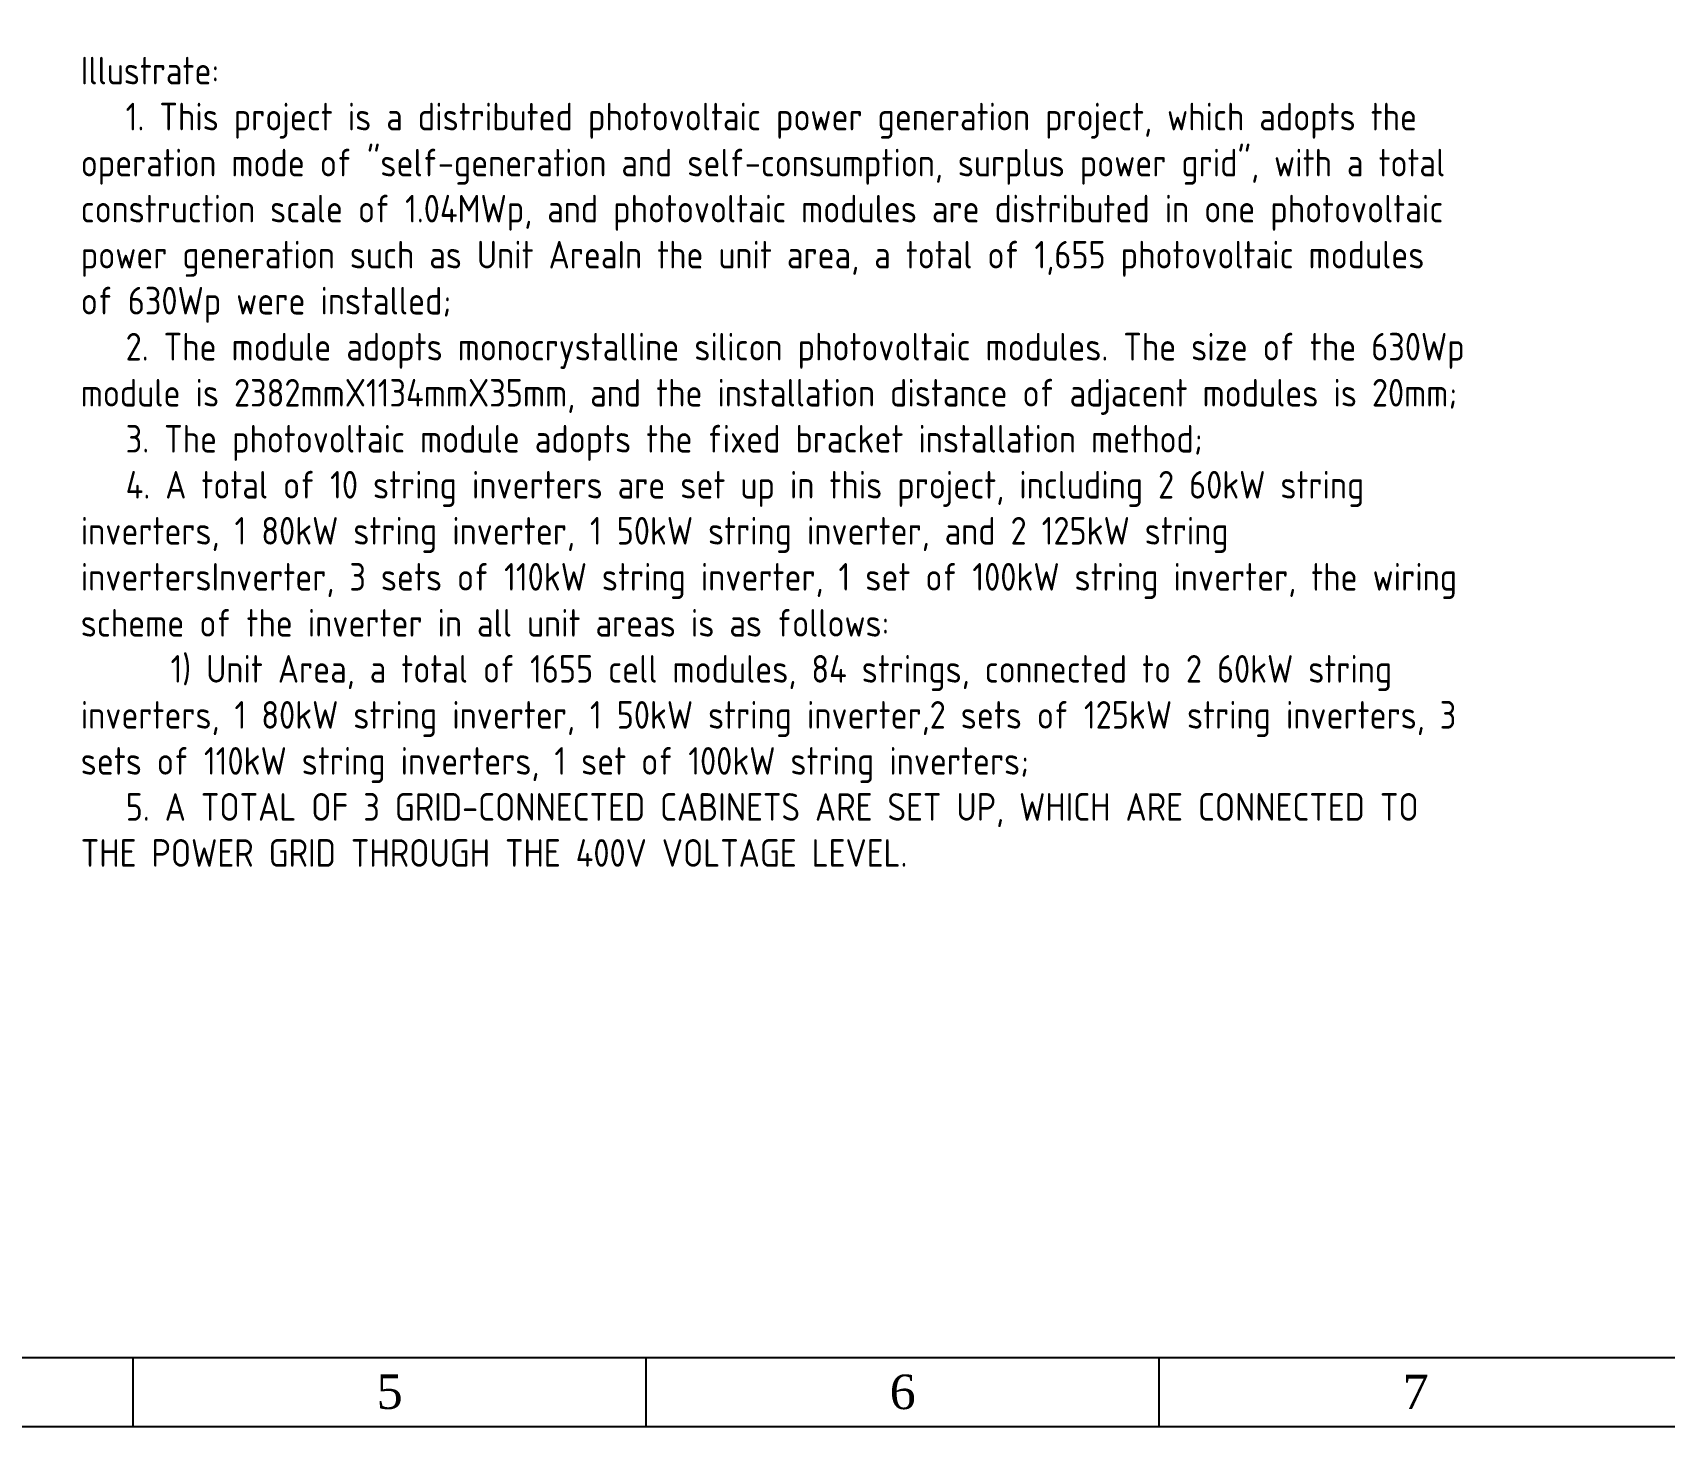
# Model space of a CAD drawing. Header units: millimetres. Extents: x -245826 to 350363, y -160205 to 260795.
# Drawn here: x -104234 to 13950, y -159955 to -58983 of the extents above; entities that cross this region are included whole.
import ezdxf
from ezdxf.enums import TextEntityAlignment as Align

# ---------------------------------------------------------------- set-up
doc = ezdxf.new("R2010")
doc.units = ezdxf.units.MM
doc.styles.add('Albedo', font='gbenor', dxfattribs={"bigfont": 'gbcbig'})
doc.styles.add('Times', font='times.ttf')

# ---------------------------------------------------------------- blocks, each defined once
blk = doc.blocks.new('*U322')
at = {"color": 5}
blk.add_lwpolyline([(0, 0), (1189, 0), (1189, 841), (0, 841)], close=True, dxfattribs=at)

msp = doc.modelspace()

# ---------------------------------------------------------------- linework, layer by layer
at = {"color": 5}
for p, q in [((-233076, -154955), (343924, -154955)), ((-96951, -159955), (-96951, -154955)), ((-59795, -159955), (-59795, -154955)), ((-22639, -159955), (-22639, -154955))]:
    msp.add_line(p, q, dxfattribs=at)

# ---------------------------------------------------------------- block references
at = {"xscale": 500, "yscale": 500, "zscale": 500}
msp.add_blockref('*U322', (-245576, -159955), dxfattribs=at)

# ---------------------------------------------------------------- texts
at = {"color": 4, "style": 'Times'}
for s, p in [('5', (-78373, -157455)), ('6', (-41217, -157455)), ('7', (-4061, -157455))]:
    msp.add_text(s, height=2500, dxfattribs=at).set_placement(p, align=Align.MIDDLE)
at = {"color": 6, "insert": (-100749, -60734), "char_height": 2000, "width": 100000, "attachment_point": 1, "style": 'Albedo'}
msp.add_mtext('Illustrate:\\P   1. This project is a distributed photovoltaic power generation project, which adopts the operation mode of "self-generation and self-consumption, surplus power grid", with a total construction scale of 1.04MWp, and photovoltaic modules are distributed in one photovoltaic power generation such as Unit AreaIn the unit area, a total of 1,655 photovoltaic modules of 630Wp were installed;\\P   2. The module adopts monocrystalline silicon photovoltaic modules. The size of the 630Wp module is 2382mmX1134mmX35mm, and the installation distance of adjacent modules is 20mm;\\P   3. The photovoltaic module adopts the fixed bracket installation method;\\P   4. A total of 10 string inverters are set up in this project, including 2 60kW string inverters, 1 80kW string inverter, 1 50kW string inverter, and 2 125kW string invertersInverter, 3 sets of 110kW string inverter, 1 set of 100kW string inverter, the wiring scheme of the inverter in all unit areas is as follows:\\P      1) Unit Area, a total of 1655 cell modules, 84 strings, connected to 2 60kW string inverters, 1 80kW string inverter, 1 50kW string inverter,2 sets of 125kW string inverters, 3 sets of 110kW string inverters, 1 set of 100kW string inverters;\\P   5. A TOTAL OF 3 GRID-CONNECTED CABINETS ARE SET UP, WHICH ARE CONNECTED TO THE POWER GRID THROUGH THE 400V VOLTAGE LEVEL.', dxfattribs=at)

doc.saveas('drawing.dxf')
